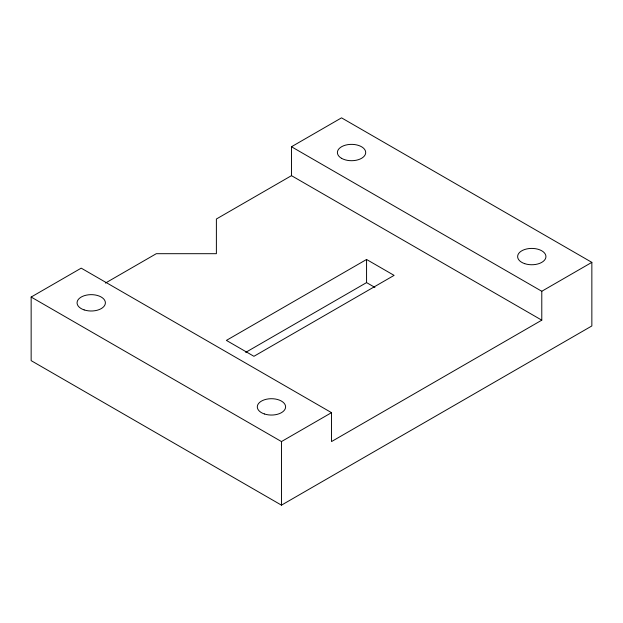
<?xml version="1.0" encoding="UTF-8"?>
<svg xmlns="http://www.w3.org/2000/svg" width="623" height="623" viewBox="0 0 623 623"><rect width="100%" height="100%" fill="white"/><g stroke="black" fill="none" stroke-linecap="round" stroke-linejoin="round"><path stroke-width="0.93" d="M291.478 146.748L341.536 117.848L591.85 262.361L591.85 325.954L281.464 505.152L31.15 360.639L31.15 297.046L81.216 268.147L331.522 412.66L331.522 441.567L541.784 320.167L541.784 291.268L291.478 146.748L291.478 175.655L541.784 320.167M105.412 283.076L156.303 253.693L216.383 253.693L216.383 219.008L291.478 175.655M366.565 259.472L226.39 340.399L253.927 356.301L394.102 275.374L366.565 259.472L366.565 282.601L245.696 352.377M31.15 297.046L281.464 441.567L331.522 412.66M541.784 291.268L591.85 262.361M366.565 282.601L374.914 287.413M281.464 441.567L281.464 505.152M524.698 263.661A14.158 8.177 0 0 0 545.935 256.583A14.158 8.177 0 0 0 524.698 249.504A14.158 8.177 0 0 0 524.698 263.661M341.536 158.312A14.158 8.177 0 0 0 365.226 154.644A14.158 8.177 0 0 0 347.883 144.637A14.158 8.177 0 0 0 341.536 158.312M84.144 309.911A14.158 8.177 0 0 0 105.388 302.825A14.158 8.177 0 0 0 84.144 295.746A14.158 8.177 0 0 0 84.144 309.911M264.37 413.96A14.158 8.177 0 0 0 285.607 406.881A14.158 8.177 0 0 0 264.37 399.802A14.158 8.177 0 0 0 264.37 413.96"/></g></svg>
